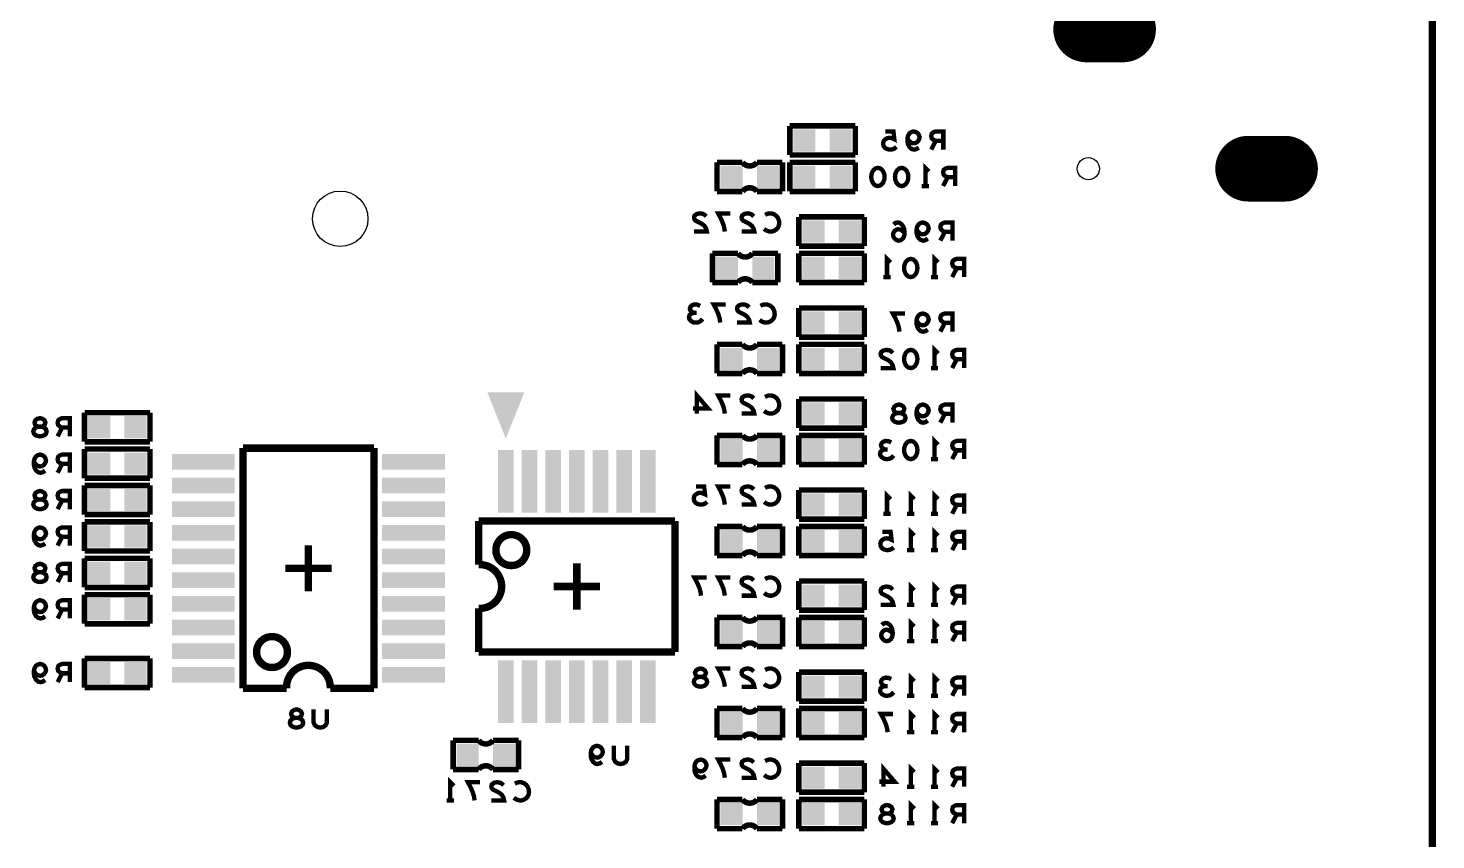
# Model space of a CAD drawing. Extents: x 0 to 200, y -10 to 130.
# Drawn here: x 161.43 to 200.1, y 12.54 to 34.83 of the extents above; entities that cross this region are included whole.
import ezdxf

# ---------------------------------------------------------------- set-up
doc = ezdxf.new("R2010")
doc.units = 0
doc.layers.get('0').update_dxf_attribs({"linetype": 'CONTINUOUS'})
doc.layers.add('MASK_BOTTOM_ART', color=6, linetype='CONTINUOUS')
doc.layers.add('SILK_BOTTOM_ART', color=5, linetype='CONTINUOUS')

# ---------------------------------------------------------------- blocks, each defined once
blk = doc.blocks.new('SQUARE_586')
blk.add_solid([(0.3048, 0.3048), (0.3048, -0.3048), (-0.3048, 0.3048), (-0.3048, -0.3048)])
blk = doc.blocks.new('ROUND_564')
blk.add_circle((0, 0), 0.305)
blk = doc.blocks.new('OBLONG_578')
at = {"const_width": 1.8034}
blk.add_lwpolyline([(0.508, 0), (-0.508, 0)], dxfattribs=at)
at = {"const_width": 0.9017}
for points in [[(-0.95885, 0, 1), (-0.05715, 0, 1)], [(0.05715, 0, 1), (0.95885, 0, 1)]]:
    blk.add_lwpolyline(points, format="xyb", close=True, dxfattribs=at)
blk = doc.blocks.new('ROUND_572')
blk.add_circle((0, 0), 0.762)
blk = doc.blocks.new('RECTANGLE_566')
blk.add_solid([(0.2159, 0.8636), (0.2159, -0.8636), (-0.2159, 0.8636), (-0.2159, -0.8636)])
blk = doc.blocks.new('RECTANGLE_565')
blk.add_solid([(0.8636, 0.2159), (0.8636, -0.2159), (-0.8636, 0.2159), (-0.8636, -0.2159)])

msp = doc.modelspace()

# ---------------------------------------------------------------- linework, layer by layer
at = {"layer": 'MASK_BOTTOM_ART', "const_width": 0.2}
msp.add_lwpolyline([(1, 0), (199, 0), (200, 1), (200, 119), (199, 120), (1, 120), (0, 119), (0, 1), (1, 0)], dxfattribs=at)
at = {"layer": 'SILK_BOTTOM_ART'}
for points, const_width in [([(1, 0), (199, 0), (200, 1), (200, 119), (199, 120), (1, 120), (0, 119), (0, 1), (1, 0)], 0.2), ([(182.35, 32.15), (182.35, 31.35)], 0.1524), ([(184.15, 32.15), (182.35, 32.15)], 0.1524), ([(184.15, 31.35), (184.15, 32.15)], 0.1524), ([(185.2809, 31.5733), (185.2309, 31.5316), (185.1726, 31.5066), (185.0976, 31.4983), (185.0226, 31.515), (184.9643, 31.5483), (184.9226, 31.6066), (184.9143, 31.6733), (184.9309, 31.74), (184.9726, 31.7816), (185.0309, 31.815), (185.0893, 31.8233), (185.1476, 31.815), (185.2226, 31.7816), (185.1976, 31.9983), (184.9726, 31.9983)], 0.12), ([(185.8917, 31.5566), (185.8333, 31.515), (185.7667, 31.4983), (185.7, 31.515), (185.6417, 31.565), (185.6, 31.64), (185.5833, 31.715), (185.5833, 31.8066), (185.6, 31.8816), (185.6417, 31.9483), (185.6917, 31.9816), (185.75, 31.9983), (185.8167, 31.9816), (185.8667, 31.9483), (185.9, 31.8983), (185.9167, 31.8316), (185.9, 31.7733), (185.8583, 31.715), (185.8083, 31.6816), (185.75, 31.6733), (185.6833, 31.69), (185.6333, 31.7316), (185.5833, 31.8066)], 0.12), ([(186.5691, 31.4983), (186.5691, 31.9983), (186.3607, 31.9983), (186.2941, 31.9733), (186.2524, 31.94), (186.2357, 31.8733), (186.2524, 31.8066), (186.3024, 31.765), (186.3607, 31.74), (186.5691, 31.74)], 0.12), ([(186.3607, 31.74), (186.2357, 31.4983)], 0.12), ([(182.35, 31.35), (184.15, 31.35)], 0.1524), ([(180.35, 31.15), (180.35, 30.35)], 0.1524), ([(181.05, 31.15), (180.35, 31.15)], 0.1524), ([(182.15, 31.15), (181.45, 31.15)], 0.1524), ([(182.15, 30.35), (182.15, 31.15)], 0.1524), ([(182.35, 31.15), (182.35, 30.35)], 0.1524), ([(184.15, 31.15), (182.35, 31.15)], 0.1524), ([(184.15, 30.35), (184.15, 31.15)], 0.1524), ([(184.7714, 30.9983), (184.8381, 30.9816), (184.8881, 30.94), (184.9214, 30.89), (184.9464, 30.8233), (184.9547, 30.7483), (184.9464, 30.6733), (184.9214, 30.6066), (184.8881, 30.5566), (184.8381, 30.515), (184.7714, 30.4983), (184.7047, 30.515), (184.6547, 30.5566), (184.6214, 30.6066), (184.5964, 30.6733), (184.5881, 30.7483), (184.5964, 30.8233), (184.6214, 30.89), (184.6547, 30.94), (184.7047, 30.9816), (184.7714, 30.9983)], 0.12), ([(185.4238, 30.9983), (185.4905, 30.9816), (185.5405, 30.94), (185.5738, 30.89), (185.5988, 30.8233), (185.6071, 30.7483), (185.5988, 30.6733), (185.5738, 30.6066), (185.5405, 30.5566), (185.4905, 30.515), (185.4238, 30.4983), (185.3571, 30.515), (185.3071, 30.5566), (185.2738, 30.6066), (185.2488, 30.6733), (185.2405, 30.7483), (185.2488, 30.8233), (185.2738, 30.89), (185.3071, 30.94), (185.3571, 30.9816), (185.4238, 30.9983)], 0.12), ([(186.0762, 30.4983), (186.0762, 30.9983), (186.1762, 30.8983)], 0.12), ([(186.8953, 30.4983), (186.8953, 30.9983), (186.6869, 30.9983), (186.6203, 30.9733), (186.5786, 30.94), (186.5619, 30.8733), (186.5786, 30.8066), (186.6286, 30.765), (186.6869, 30.74), (186.8953, 30.74)], 0.12), ([(186.1762, 30.4983), (185.9762, 30.4983)], 0.12), ([(186.6869, 30.74), (186.5619, 30.4983)], 0.12), ([(180.35, 30.35), (181.05, 30.35)], 0.1524), ([(181.45, 30.35), (182.15, 30.35)], 0.1524), ([(182.35, 30.35), (184.15, 30.35)], 0.1524), ([(180.0547, 29.665), (180.0047, 29.715), (179.9464, 29.74), (179.8797, 29.7483), (179.7964, 29.7316), (179.7381, 29.69), (179.7214, 29.64), (179.7297, 29.59), (179.7631, 29.5483), (179.9297, 29.465), (180.0047, 29.4066), (180.0547, 29.3233), (180.0714, 29.2483), (179.7214, 29.2483)], 0.12), ([(180.5655, 29.2483), (180.5488, 29.3566), (180.5238, 29.4483), (180.4905, 29.5316), (180.4488, 29.6233), (180.3821, 29.7483), (180.7155, 29.7483)], 0.12), ([(181.3595, 29.665), (181.3095, 29.715), (181.2512, 29.74), (181.1845, 29.7483), (181.1012, 29.7316), (181.0429, 29.69), (181.0262, 29.64), (181.0345, 29.59), (181.0679, 29.5483), (181.2345, 29.465), (181.3095, 29.4066), (181.3595, 29.3233), (181.3762, 29.2483), (181.0262, 29.2483)], 0.12), ([(181.6703, 29.7066), (181.7203, 29.7316), (181.7786, 29.7483), (181.8453, 29.7483), (181.9203, 29.7233), (181.9786, 29.6816), (182.0203, 29.6316), (182.0536, 29.5483), (182.0619, 29.4733), (182.0453, 29.3983), (182.0203, 29.3483), (181.9703, 29.2983), (181.9119, 29.265), (181.8536, 29.2483), (181.7953, 29.2483), (181.7369, 29.265), (181.6869, 29.29), (181.6453, 29.3233)], 0.12), ([(182.6, 29.65), (182.6, 28.85)], 0.1524), ([(184.4, 29.65), (182.6, 29.65)], 0.1524), ([(184.4, 28.85), (184.4, 29.65)], 0.1524), ([(185.5059, 29.2066), (185.4476, 29.265), (185.3976, 29.2983), (185.3309, 29.315), (185.2726, 29.2983), (185.2309, 29.265), (185.1976, 29.215), (185.1893, 29.1566), (185.1976, 29.1066), (185.2309, 29.0566), (185.2809, 29.015), (185.3393, 28.9983), (185.4059, 29.015), (185.4643, 29.065), (185.4976, 29.14), (185.5059, 29.2233), (185.4893, 29.3316), (185.4643, 29.39), (185.4226, 29.4483), (185.3643, 29.49), (185.3059, 29.4983), (185.2476, 29.4816), (185.2059, 29.44)], 0.12), ([(186.1417, 29.0566), (186.0833, 29.015), (186.0167, 28.9983), (185.95, 29.015), (185.8917, 29.065), (185.85, 29.14), (185.8333, 29.215), (185.8333, 29.3066), (185.85, 29.3816), (185.8917, 29.4483), (185.9417, 29.4816), (186, 29.4983), (186.0667, 29.4816), (186.1167, 29.4483), (186.15, 29.3983), (186.1667, 29.3316), (186.15, 29.2733), (186.1083, 29.215), (186.0583, 29.1816), (186, 29.1733), (185.9333, 29.19), (185.8833, 29.2316), (185.8333, 29.3066)], 0.12), ([(186.8191, 28.9983), (186.8191, 29.4983), (186.6107, 29.4983), (186.5441, 29.4733), (186.5024, 29.44), (186.4857, 29.3733), (186.5024, 29.3066), (186.5524, 29.265), (186.6107, 29.24), (186.8191, 29.24)], 0.12), ([(186.6107, 29.24), (186.4857, 28.9983)], 0.12), ([(180.225, 28.65), (180.225, 27.85)], 0.1524), ([(180.925, 28.65), (180.225, 28.65)], 0.1524), ([(182.025, 28.65), (181.325, 28.65)], 0.1524), ([(182.025, 27.85), (182.025, 28.65)], 0.1524), ([(182.6, 28.85), (184.4, 28.85)], 0.1524), ([(182.6, 28.65), (182.6, 27.85)], 0.1524), ([(184.4, 28.65), (182.6, 28.65)], 0.1524), ([(184.4, 27.85), (184.4, 28.65)], 0.1524), ([(185.0214, 27.9983), (185.0214, 28.4983), (185.1214, 28.3983)], 0.12), ([(186.3262, 27.9983), (186.3262, 28.4983), (186.4262, 28.3983)], 0.12), ([(185.6738, 28.4983), (185.7405, 28.4816), (185.7905, 28.44), (185.8238, 28.39), (185.8488, 28.3233), (185.8571, 28.2483), (185.8488, 28.1733), (185.8238, 28.1066), (185.7905, 28.0566), (185.7405, 28.015), (185.6738, 27.9983), (185.6071, 28.015), (185.5571, 28.0566), (185.5238, 28.1066), (185.4988, 28.1733), (185.4905, 28.2483), (185.4988, 28.3233), (185.5238, 28.39), (185.5571, 28.44), (185.6071, 28.4816), (185.6738, 28.4983)], 0.12), ([(187.1453, 27.9983), (187.1453, 28.4983), (186.9369, 28.4983), (186.8703, 28.4733), (186.8286, 28.44), (186.8119, 28.3733), (186.8286, 28.3066), (186.8786, 28.265), (186.9369, 28.24), (187.1453, 28.24)], 0.12), ([(186.9369, 28.24), (186.8119, 27.9983)], 0.12), ([(180.225, 27.85), (180.925, 27.85)], 0.1524), ([(181.325, 27.85), (182.025, 27.85)], 0.1524), ([(182.6, 27.85), (184.4, 27.85)], 0.1524), ([(185.1214, 27.9983), (184.9214, 27.9983)], 0.12), ([(186.4262, 27.9983), (186.2262, 27.9983)], 0.12), ([(179.9547, 26.8483), (179.9047, 26.79), (179.8381, 26.7566), (179.7631, 26.7483), (179.6964, 26.7566), (179.6297, 26.7983), (179.5881, 26.8483), (179.5797, 26.8983), (179.5964, 26.9566), (179.6547, 26.9983), (179.7131, 27.015), (179.7881, 27.015)], 0.12), ([(179.7131, 27.015), (179.6631, 27.04), (179.6214, 27.0816), (179.6047, 27.1316), (179.6214, 27.1816), (179.6631, 27.2233), (179.7381, 27.2483), (179.8131, 27.24), (179.8881, 27.2066)], 0.12), ([(180.4405, 26.7483), (180.4238, 26.8566), (180.3988, 26.9483), (180.3655, 27.0316), (180.3238, 27.1233), (180.2571, 27.2483), (180.5905, 27.2483)], 0.12), ([(181.2345, 27.165), (181.1845, 27.215), (181.1262, 27.24), (181.0595, 27.2483), (180.9762, 27.2316), (180.9179, 27.19), (180.9012, 27.14), (180.9095, 27.09), (180.9429, 27.0483), (181.1095, 26.965), (181.1845, 26.9066), (181.2345, 26.8233), (181.2512, 26.7483), (180.9012, 26.7483)], 0.12), ([(181.5453, 27.2066), (181.5953, 27.2316), (181.6536, 27.2483), (181.7203, 27.2483), (181.7953, 27.2233), (181.8536, 27.1816), (181.8953, 27.1316), (181.9286, 27.0483), (181.9369, 26.9733), (181.9203, 26.8983), (181.8953, 26.8483), (181.8453, 26.7983), (181.7869, 26.765), (181.7286, 26.7483), (181.6703, 26.7483), (181.6119, 26.765), (181.5619, 26.79), (181.5203, 26.8233)], 0.12), ([(182.6, 27.15), (182.6, 26.35)], 0.1524), ([(184.4, 27.15), (182.6, 27.15)], 0.1524), ([(184.4, 26.35), (184.4, 27.15)], 0.1524), ([(185.3643, 26.4983), (185.3476, 26.6066), (185.3226, 26.6983), (185.2893, 26.7816), (185.2476, 26.8733), (185.1809, 26.9983), (185.5143, 26.9983)], 0.12), ([(186.1417, 26.5566), (186.0833, 26.515), (186.0167, 26.4983), (185.95, 26.515), (185.8917, 26.565), (185.85, 26.64), (185.8333, 26.715), (185.8333, 26.8066), (185.85, 26.8816), (185.8917, 26.9483), (185.9417, 26.9816), (186, 26.9983), (186.0667, 26.9816), (186.1167, 26.9483), (186.15, 26.8983), (186.1667, 26.8316), (186.15, 26.7733), (186.1083, 26.715), (186.0583, 26.6816), (186, 26.6733), (185.9333, 26.69), (185.8833, 26.7316), (185.8333, 26.8066)], 0.12), ([(186.8191, 26.4983), (186.8191, 26.9983), (186.6107, 26.9983), (186.5441, 26.9733), (186.5024, 26.94), (186.4857, 26.8733), (186.5024, 26.8066), (186.5524, 26.765), (186.6107, 26.74), (186.8191, 26.74)], 0.12), ([(186.6107, 26.74), (186.4857, 26.4983)], 0.12), ([(182.6, 26.35), (184.4, 26.35)], 0.1524), ([(180.35, 26.15), (180.35, 25.35)], 0.1524), ([(181.05, 26.15), (180.35, 26.15)], 0.1524), ([(182.15, 26.15), (181.45, 26.15)], 0.1524), ([(182.15, 25.35), (182.15, 26.15)], 0.1524), ([(182.6, 26.15), (182.6, 25.35)], 0.1524), ([(184.4, 26.15), (182.6, 26.15)], 0.1524), ([(184.4, 25.35), (184.4, 26.15)], 0.1524), ([(185.1797, 25.915), (185.1297, 25.965), (185.0714, 25.99), (185.0047, 25.9983), (184.9214, 25.9816), (184.8631, 25.94), (184.8464, 25.89), (184.8547, 25.84), (184.8881, 25.7983), (185.0547, 25.715), (185.1297, 25.6566), (185.1797, 25.5733), (185.1964, 25.4983), (184.8464, 25.4983)], 0.12), ([(185.6738, 25.9983), (185.7405, 25.9816), (185.7905, 25.94), (185.8238, 25.89), (185.8488, 25.8233), (185.8571, 25.7483), (185.8488, 25.6733), (185.8238, 25.6066), (185.7905, 25.5566), (185.7405, 25.515), (185.6738, 25.4983), (185.6071, 25.515), (185.5571, 25.5566), (185.5238, 25.6066), (185.4988, 25.6733), (185.4905, 25.7483), (185.4988, 25.8233), (185.5238, 25.89), (185.5571, 25.94), (185.6071, 25.9816), (185.6738, 25.9983)], 0.12), ([(186.3262, 25.4983), (186.3262, 25.9983), (186.4262, 25.8983)], 0.12), ([(187.1453, 25.4983), (187.1453, 25.9983), (186.9369, 25.9983), (186.8703, 25.9733), (186.8286, 25.94), (186.8119, 25.8733), (186.8286, 25.8066), (186.8786, 25.765), (186.9369, 25.74), (187.1453, 25.74)], 0.12), ([(186.4262, 25.4983), (186.2262, 25.4983)], 0.12), ([(186.9369, 25.74), (186.8119, 25.4983)], 0.12), ([(180.35, 25.35), (181.05, 25.35)], 0.1524), ([(181.45, 25.35), (182.15, 25.35)], 0.1524), ([(182.6, 25.35), (184.4, 25.35)], 0.1524), ([(179.7964, 24.2483), (179.7964, 24.7483), (180.1047, 24.39), (179.6881, 24.39)], 0.12), ([(180.5655, 24.2483), (180.5488, 24.3566), (180.5238, 24.4483), (180.4905, 24.5316), (180.4488, 24.6233), (180.3821, 24.7483), (180.7155, 24.7483)], 0.12), ([(181.3595, 24.665), (181.3095, 24.715), (181.2512, 24.74), (181.1845, 24.7483), (181.1012, 24.7316), (181.0429, 24.69), (181.0262, 24.64), (181.0345, 24.59), (181.0679, 24.5483), (181.2345, 24.465), (181.3095, 24.4066), (181.3595, 24.3233), (181.3762, 24.2483), (181.0262, 24.2483)], 0.12), ([(181.6703, 24.7066), (181.7203, 24.7316), (181.7786, 24.7483), (181.8453, 24.7483), (181.9203, 24.7233), (181.9786, 24.6816), (182.0203, 24.6316), (182.0536, 24.5483), (182.0619, 24.4733), (182.0453, 24.3983), (182.0203, 24.3483), (181.9703, 24.2983), (181.9119, 24.265), (181.8536, 24.2483), (181.7953, 24.2483), (181.7369, 24.265), (181.6869, 24.29), (181.6453, 24.3233)], 0.12), ([(182.6, 24.65), (182.6, 23.85)], 0.1524), ([(184.4, 24.65), (182.6, 24.65)], 0.1524), ([(184.4, 23.85), (184.4, 24.65)], 0.1524), ([(185.3476, 23.9983), (185.2893, 24.0066), (185.2226, 24.0316), (185.1809, 24.0733), (185.1643, 24.1316), (185.1809, 24.19), (185.2309, 24.24), (185.3059, 24.265), (185.3893, 24.265), (185.4393, 24.2816), (185.4809, 24.3233), (185.4976, 24.3816), (185.4726, 24.44), (185.4143, 24.4816), (185.3476, 24.4983), (185.2809, 24.4816), (185.2226, 24.44), (185.1976, 24.3816), (185.2143, 24.3233), (185.2559, 24.2816), (185.3059, 24.265), (185.3893, 24.265), (185.4643, 24.24), (185.5143, 24.19), (185.5309, 24.1316), (185.5143, 24.0733), (185.4726, 24.0316), (185.4059, 24.0066), (185.3476, 23.9983)], 0.12), ([(186.1417, 24.0566), (186.0833, 24.015), (186.0167, 23.9983), (185.95, 24.015), (185.8917, 24.065), (185.85, 24.14), (185.8333, 24.215), (185.8333, 24.3066), (185.85, 24.3816), (185.8917, 24.4483), (185.9417, 24.4816), (186, 24.4983), (186.0667, 24.4816), (186.1167, 24.4483), (186.15, 24.3983), (186.1667, 24.3316), (186.15, 24.2733), (186.1083, 24.215), (186.0583, 24.1816), (186, 24.1733), (185.9333, 24.19), (185.8833, 24.2316), (185.8333, 24.3066)], 0.12), ([(186.8191, 23.9983), (186.8191, 24.4983), (186.6107, 24.4983), (186.5441, 24.4733), (186.5024, 24.44), (186.4857, 24.3733), (186.5024, 24.3066), (186.5524, 24.265), (186.6107, 24.24), (186.8191, 24.24)], 0.12), ([(161.75, 23.6233), (161.6917, 23.6316), (161.625, 23.6566), (161.5833, 23.6983), (161.5667, 23.7566), (161.5833, 23.815), (161.6333, 23.865), (161.7083, 23.89), (161.7917, 23.89), (161.8417, 23.9066), (161.8833, 23.9483), (161.9, 24.0066), (161.875, 24.065), (161.8167, 24.1066), (161.75, 24.1233), (161.6833, 24.1066), (161.625, 24.065), (161.6, 24.0066), (161.6167, 23.9483), (161.6583, 23.9066), (161.7083, 23.89), (161.7917, 23.89), (161.8667, 23.865), (161.9167, 23.815), (161.9333, 23.7566), (161.9167, 23.6983), (161.875, 23.6566), (161.8083, 23.6316), (161.75, 23.6233)], 0.12), ([(162.5691, 23.6233), (162.5691, 24.1233), (162.3607, 24.1233), (162.2941, 24.0983), (162.2524, 24.065), (162.2357, 23.9983), (162.2524, 23.9316), (162.3024, 23.89), (162.3607, 23.865), (162.5691, 23.865)], 0.12), ([(162.975, 24.275), (162.975, 23.475)], 0.1524), ([(164.775, 24.275), (162.975, 24.275)], 0.1524), ([(164.775, 23.475), (164.775, 24.275)], 0.1524), ([(186.6107, 24.24), (186.4857, 23.9983)], 0.12), ([(162.3607, 23.865), (162.2357, 23.6233)], 0.12), ([(180.35, 23.65), (180.35, 22.85)], 0.1524), ([(181.05, 23.65), (180.35, 23.65)], 0.1524), ([(182.15, 23.65), (181.45, 23.65)], 0.1524), ([(182.15, 22.85), (182.15, 23.65)], 0.1524), ([(182.6, 23.85), (184.4, 23.85)], 0.1524), ([(182.6, 23.65), (182.6, 22.85)], 0.1524), ([(184.4, 23.65), (182.6, 23.65)], 0.1524), ([(184.4, 22.85), (184.4, 23.65)], 0.1524), ([(186.3262, 22.9983), (186.3262, 23.4983), (186.4262, 23.3983)], 0.12), ([(162.975, 23.475), (164.775, 23.475)], 0.1524), ([(162.975, 23.275), (162.975, 22.475)], 0.1524), ([(164.775, 23.275), (162.975, 23.275)], 0.1524), ([(164.775, 22.475), (164.775, 23.275)], 0.1524), ([(170.925, 23.3), (167.325, 23.3)], 0.2032), ([(167.325, 23.3), (167.325, 16.7)], 0.2032), ([(170.925, 16.7), (170.925, 23.3)], 0.2032), ([(185.2047, 23.0983), (185.1547, 23.04), (185.0881, 23.0066), (185.0131, 22.9983), (184.9464, 23.0066), (184.8797, 23.0483), (184.8381, 23.0983), (184.8297, 23.1483), (184.8464, 23.2066), (184.9047, 23.2483), (184.9631, 23.265), (185.0381, 23.265)], 0.12), ([(184.9631, 23.265), (184.9131, 23.29), (184.8714, 23.3316), (184.8547, 23.3816), (184.8714, 23.4316), (184.9131, 23.4733), (184.9881, 23.4983), (185.0631, 23.49), (185.1381, 23.4566)], 0.12), ([(185.6738, 23.4983), (185.7405, 23.4816), (185.7905, 23.44), (185.8238, 23.39), (185.8488, 23.3233), (185.8571, 23.2483), (185.8488, 23.1733), (185.8238, 23.1066), (185.7905, 23.0566), (185.7405, 23.015), (185.6738, 22.9983), (185.6071, 23.015), (185.5571, 23.0566), (185.5238, 23.1066), (185.4988, 23.1733), (185.4905, 23.2483), (185.4988, 23.3233), (185.5238, 23.39), (185.5571, 23.44), (185.6071, 23.4816), (185.6738, 23.4983)], 0.12), ([(187.1453, 22.9983), (187.1453, 23.4983), (186.9369, 23.4983), (186.8703, 23.4733), (186.8286, 23.44), (186.8119, 23.3733), (186.8286, 23.3066), (186.8786, 23.265), (186.9369, 23.24), (187.1453, 23.24)], 0.12), ([(186.9369, 23.24), (186.8119, 22.9983)], 0.12), ([(161.8917, 22.6816), (161.8333, 22.64), (161.7667, 22.6233), (161.7, 22.64), (161.6417, 22.69), (161.6, 22.765), (161.5833, 22.84), (161.5833, 22.9316), (161.6, 23.0066), (161.6417, 23.0733), (161.6917, 23.1066), (161.75, 23.1233), (161.8167, 23.1066), (161.8667, 23.0733), (161.9, 23.0233), (161.9167, 22.9566), (161.9, 22.8983), (161.8583, 22.84), (161.8083, 22.8066), (161.75, 22.7983), (161.6833, 22.815), (161.6333, 22.8566), (161.5833, 22.9316)], 0.12), ([(162.5691, 22.6233), (162.5691, 23.1233), (162.3607, 23.1233), (162.2941, 23.0983), (162.2524, 23.065), (162.2357, 22.9983), (162.2524, 22.9316), (162.3024, 22.89), (162.3607, 22.865), (162.5691, 22.865)], 0.12), ([(162.3607, 22.865), (162.2357, 22.6233)], 0.12), ([(180.35, 22.85), (181.05, 22.85)], 0.1524), ([(181.45, 22.85), (182.15, 22.85)], 0.1524), ([(182.6, 22.85), (184.4, 22.85)], 0.1524), ([(186.4262, 22.9983), (186.2262, 22.9983)], 0.12), ([(162.975, 22.475), (164.775, 22.475)], 0.1524), ([(161.75, 21.6233), (161.6917, 21.6316), (161.625, 21.6566), (161.5833, 21.6983), (161.5667, 21.7566), (161.5833, 21.815), (161.6333, 21.865), (161.7083, 21.89), (161.7917, 21.89), (161.8417, 21.9066), (161.8833, 21.9483), (161.9, 22.0066), (161.875, 22.065), (161.8167, 22.1066), (161.75, 22.1233), (161.6833, 22.1066), (161.625, 22.065), (161.6, 22.0066), (161.6167, 21.9483), (161.6583, 21.9066), (161.7083, 21.89), (161.7917, 21.89), (161.8667, 21.865), (161.9167, 21.815), (161.9333, 21.7566), (161.9167, 21.6983), (161.875, 21.6566), (161.8083, 21.6316), (161.75, 21.6233)], 0.12), ([(162.5691, 21.6233), (162.5691, 22.1233), (162.3607, 22.1233), (162.2941, 22.0983), (162.2524, 22.065), (162.2357, 21.9983), (162.2524, 21.9316), (162.3024, 21.89), (162.3607, 21.865), (162.5691, 21.865)], 0.12), ([(162.975, 22.275), (162.975, 21.475)], 0.1524), ([(164.775, 22.275), (162.975, 22.275)], 0.1524), ([(164.775, 21.475), (164.775, 22.275)], 0.1524), ([(180.0797, 21.8233), (180.0297, 21.7816), (179.9714, 21.7566), (179.8964, 21.7483), (179.8214, 21.765), (179.7631, 21.7983), (179.7214, 21.8566), (179.7131, 21.9233), (179.7297, 21.99), (179.7714, 22.0316), (179.8297, 22.065), (179.8881, 22.0733), (179.9464, 22.065), (180.0214, 22.0316), (179.9964, 22.2483), (179.7714, 22.2483)], 0.12), ([(180.5655, 21.7483), (180.5488, 21.8566), (180.5238, 21.9483), (180.4905, 22.0316), (180.4488, 22.1233), (180.3821, 22.2483), (180.7155, 22.2483)], 0.12), ([(181.3595, 22.165), (181.3095, 22.215), (181.2512, 22.24), (181.1845, 22.2483), (181.1012, 22.2316), (181.0429, 22.19), (181.0262, 22.14), (181.0345, 22.09), (181.0679, 22.0483), (181.2345, 21.965), (181.3095, 21.9066), (181.3595, 21.8233), (181.3762, 21.7483), (181.0262, 21.7483)], 0.12), ([(181.6703, 22.2066), (181.7203, 22.2316), (181.7786, 22.2483), (181.8453, 22.2483), (181.9203, 22.2233), (181.9786, 22.1816), (182.0203, 22.1316), (182.0536, 22.0483), (182.0619, 21.9733), (182.0453, 21.8983), (182.0203, 21.8483), (181.9703, 21.7983), (181.9119, 21.765), (181.8536, 21.7483), (181.7953, 21.7483), (181.7369, 21.765), (181.6869, 21.79), (181.6453, 21.8233)], 0.12), ([(182.6, 22.15), (182.6, 21.35)], 0.1524), ([(184.4, 22.15), (182.6, 22.15)], 0.1524), ([(184.4, 21.35), (184.4, 22.15)], 0.1524), ([(185.0214, 21.4983), (185.0214, 21.9983), (185.1214, 21.8983)], 0.12), ([(185.6738, 21.4983), (185.6738, 21.9983), (185.7738, 21.8983)], 0.12), ([(186.3262, 21.4983), (186.3262, 21.9983), (186.4262, 21.8983)], 0.12), ([(187.1453, 21.4983), (187.1453, 21.9983), (186.9369, 21.9983), (186.8703, 21.9733), (186.8286, 21.94), (186.8119, 21.8733), (186.8286, 21.8066), (186.8786, 21.765), (186.9369, 21.74), (187.1453, 21.74)], 0.12), ([(162.3607, 21.865), (162.2357, 21.6233)], 0.12), ([(186.9369, 21.74), (186.8119, 21.4983)], 0.12), ([(162.975, 21.475), (164.775, 21.475)], 0.1524), ([(162.975, 21.275), (162.975, 20.475)], 0.1524), ([(164.775, 21.275), (162.975, 21.275)], 0.1524), ([(164.775, 20.475), (164.775, 21.275)], 0.1524), ([(179.2, 21.3), (173.8, 21.3)], 0.2032), ([(173.8, 21.3), (173.8, 20.1)], 0.2032), ([(179.2, 17.7), (179.2, 21.3)], 0.2032), ([(182.6, 21.35), (184.4, 21.35)], 0.1524), ([(185.1214, 21.4983), (184.9214, 21.4983)], 0.12), ([(185.7738, 21.4983), (185.5738, 21.4983)], 0.12), ([(186.4262, 21.4983), (186.2262, 21.4983)], 0.12), ([(161.8917, 20.6816), (161.8333, 20.64), (161.7667, 20.6233), (161.7, 20.64), (161.6417, 20.69), (161.6, 20.765), (161.5833, 20.84), (161.5833, 20.9316), (161.6, 21.0066), (161.6417, 21.0733), (161.6917, 21.1066), (161.75, 21.1233), (161.8167, 21.1066), (161.8667, 21.0733), (161.9, 21.0233), (161.9167, 20.9566), (161.9, 20.8983), (161.8583, 20.84), (161.8083, 20.8066), (161.75, 20.7983), (161.6833, 20.815), (161.6333, 20.8566), (161.5833, 20.9316)], 0.12), ([(162.5691, 20.6233), (162.5691, 21.1233), (162.3607, 21.1233), (162.2941, 21.0983), (162.2524, 21.065), (162.2357, 20.9983), (162.2524, 20.9316), (162.3024, 20.89), (162.3607, 20.865), (162.5691, 20.865)], 0.12), ([(162.3607, 20.865), (162.2357, 20.6233)], 0.12), ([(180.35, 21.15), (180.35, 20.35)], 0.1524), ([(181.05, 21.15), (180.35, 21.15)], 0.1524), ([(182.15, 21.15), (181.45, 21.15)], 0.1524), ([(182.15, 20.35), (182.15, 21.15)], 0.1524), ([(182.6, 21.15), (182.6, 20.35)], 0.1524), ([(184.4, 21.15), (182.6, 21.15)], 0.1524), ([(184.4, 20.35), (184.4, 21.15)], 0.1524), ([(185.2047, 20.5733), (185.1547, 20.5316), (185.0964, 20.5066), (185.0214, 20.4983), (184.9464, 20.515), (184.8881, 20.5483), (184.8464, 20.6066), (184.8381, 20.6733), (184.8547, 20.74), (184.8964, 20.7816), (184.9547, 20.815), (185.0131, 20.8233), (185.0714, 20.815), (185.1464, 20.7816), (185.1214, 20.9983), (184.8964, 20.9983)], 0.12), ([(185.6738, 20.4983), (185.6738, 20.9983), (185.7738, 20.8983)], 0.12), ([(186.3262, 20.4983), (186.3262, 20.9983), (186.4262, 20.8983)], 0.12), ([(187.1453, 20.4983), (187.1453, 20.9983), (186.9369, 20.9983), (186.8703, 20.9733), (186.8286, 20.94), (186.8119, 20.8733), (186.8286, 20.8066), (186.8786, 20.765), (186.9369, 20.74), (187.1453, 20.74)], 0.12), ([(162.975, 20.475), (164.775, 20.475)], 0.1524), ([(169.125, 19.365), (169.125, 20.635)], 0.2032), ([(185.7738, 20.4983), (185.5738, 20.4983)], 0.12), ([(186.4262, 20.4983), (186.2262, 20.4983)], 0.12), ([(186.9369, 20.74), (186.8119, 20.4983)], 0.12), ([(161.75, 19.6233), (161.6917, 19.6316), (161.625, 19.6566), (161.5833, 19.6983), (161.5667, 19.7566), (161.5833, 19.815), (161.6333, 19.865), (161.7083, 19.89), (161.7917, 19.89), (161.8417, 19.9066), (161.8833, 19.9483), (161.9, 20.0066), (161.875, 20.065), (161.8167, 20.1066), (161.75, 20.1233), (161.6833, 20.1066), (161.625, 20.065), (161.6, 20.0066), (161.6167, 19.9483), (161.6583, 19.9066), (161.7083, 19.89), (161.7917, 19.89), (161.8667, 19.865), (161.9167, 19.815), (161.9333, 19.7566), (161.9167, 19.6983), (161.875, 19.6566), (161.8083, 19.6316), (161.75, 19.6233)], 0.12), ([(162.5691, 19.6233), (162.5691, 20.1233), (162.3607, 20.1233), (162.2941, 20.0983), (162.2524, 20.065), (162.2357, 19.9983), (162.2524, 19.9316), (162.3024, 19.89), (162.3607, 19.865), (162.5691, 19.865)], 0.12), ([(162.975, 20.275), (162.975, 19.475)], 0.1524), ([(164.775, 20.275), (162.975, 20.275)], 0.1524), ([(164.775, 19.475), (164.775, 20.275)], 0.1524), ([(176.5, 18.865), (176.5, 20.135)], 0.2032), ([(180.35, 20.35), (181.05, 20.35)], 0.1524), ([(181.45, 20.35), (182.15, 20.35)], 0.1524), ([(182.6, 20.35), (184.4, 20.35)], 0.1524), ([(162.3607, 19.865), (162.2357, 19.6233)], 0.12), ([(169.76, 20), (168.49, 20)], 0.2032), ([(179.9131, 19.2483), (179.8964, 19.3566), (179.8714, 19.4483), (179.8381, 19.5316), (179.7964, 19.6233), (179.7297, 19.7483), (180.0631, 19.7483)], 0.12), ([(180.5655, 19.2483), (180.5488, 19.3566), (180.5238, 19.4483), (180.4905, 19.5316), (180.4488, 19.6233), (180.3821, 19.7483), (180.7155, 19.7483)], 0.12), ([(181.3595, 19.665), (181.3095, 19.715), (181.2512, 19.74), (181.1845, 19.7483), (181.1012, 19.7316), (181.0429, 19.69), (181.0262, 19.64), (181.0345, 19.59), (181.0679, 19.5483), (181.2345, 19.465), (181.3095, 19.4066), (181.3595, 19.3233), (181.3762, 19.2483), (181.0262, 19.2483)], 0.12), ([(181.6703, 19.7066), (181.7203, 19.7316), (181.7786, 19.7483), (181.8453, 19.7483), (181.9203, 19.7233), (181.9786, 19.6816), (182.0203, 19.6316), (182.0536, 19.5483), (182.0619, 19.4733), (182.0453, 19.3983), (182.0203, 19.3483), (181.9703, 19.2983), (181.9119, 19.265), (181.8536, 19.2483), (181.7953, 19.2483), (181.7369, 19.265), (181.6869, 19.29), (181.6453, 19.3233)], 0.12), ([(182.6, 19.65), (182.6, 18.85)], 0.1524), ([(184.4, 19.65), (182.6, 19.65)], 0.1524), ([(184.4, 18.85), (184.4, 19.65)], 0.1524), ([(162.975, 19.475), (164.775, 19.475)], 0.1524), ([(162.975, 19.275), (162.975, 18.475)], 0.1524), ([(164.775, 19.275), (162.975, 19.275)], 0.1524), ([(164.775, 18.475), (164.775, 19.275)], 0.1524), ([(175.865, 19.5), (177.135, 19.5)], 0.2032), ([(185.1797, 19.415), (185.1297, 19.465), (185.0714, 19.49), (185.0047, 19.4983), (184.9214, 19.4816), (184.8631, 19.44), (184.8464, 19.39), (184.8547, 19.34), (184.8881, 19.2983), (185.0547, 19.215), (185.1297, 19.1566), (185.1797, 19.0733), (185.1964, 18.9983), (184.8464, 18.9983)], 0.12), ([(185.6738, 18.9983), (185.6738, 19.4983), (185.7738, 19.3983)], 0.12), ([(186.3262, 18.9983), (186.3262, 19.4983), (186.4262, 19.3983)], 0.12), ([(187.1453, 18.9983), (187.1453, 19.4983), (186.9369, 19.4983), (186.8703, 19.4733), (186.8286, 19.44), (186.8119, 19.3733), (186.8286, 19.3066), (186.8786, 19.265), (186.9369, 19.24), (187.1453, 19.24)], 0.12), ([(161.8917, 18.6816), (161.8333, 18.64), (161.7667, 18.6233), (161.7, 18.64), (161.6417, 18.69), (161.6, 18.765), (161.5833, 18.84), (161.5833, 18.9316), (161.6, 19.0066), (161.6417, 19.0733), (161.6917, 19.1066), (161.75, 19.1233), (161.8167, 19.1066), (161.8667, 19.0733), (161.9, 19.0233), (161.9167, 18.9566), (161.9, 18.8983), (161.8583, 18.84), (161.8083, 18.8066), (161.75, 18.7983), (161.6833, 18.815), (161.6333, 18.8566), (161.5833, 18.9316)], 0.12), ([(162.5691, 18.6233), (162.5691, 19.1233), (162.3607, 19.1233), (162.2941, 19.0983), (162.2524, 19.065), (162.2357, 18.9983), (162.2524, 18.9316), (162.3024, 18.89), (162.3607, 18.865), (162.5691, 18.865)], 0.12), ([(173.8, 17.7), (173.8, 18.9)], 0.2032), ([(185.7738, 18.9983), (185.5738, 18.9983)], 0.12), ([(186.4262, 18.9983), (186.2262, 18.9983)], 0.12), ([(186.9369, 19.24), (186.8119, 18.9983)], 0.12), ([(162.3607, 18.865), (162.2357, 18.6233)], 0.12), ([(180.35, 18.65), (180.35, 17.85)], 0.1524), ([(181.05, 18.65), (180.35, 18.65)], 0.1524), ([(182.15, 18.65), (181.45, 18.65)], 0.1524), ([(182.15, 17.85), (182.15, 18.65)], 0.1524), ([(182.6, 18.85), (184.4, 18.85)], 0.1524), ([(182.6, 18.65), (182.6, 17.85)], 0.1524), ([(184.4, 18.65), (182.6, 18.65)], 0.1524), ([(184.4, 17.85), (184.4, 18.65)], 0.1524), ([(185.6738, 17.9983), (185.6738, 18.4983), (185.7738, 18.3983)], 0.12), ([(186.3262, 17.9983), (186.3262, 18.4983), (186.4262, 18.3983)], 0.12), ([(162.975, 18.475), (164.775, 18.475)], 0.1524), ([(185.1797, 18.2066), (185.1214, 18.265), (185.0714, 18.2983), (185.0047, 18.315), (184.9464, 18.2983), (184.9047, 18.265), (184.8714, 18.215), (184.8631, 18.1566), (184.8714, 18.1066), (184.9047, 18.0566), (184.9547, 18.015), (185.0131, 17.9983), (185.0797, 18.015), (185.1381, 18.065), (185.1714, 18.14), (185.1797, 18.2233), (185.1631, 18.3316), (185.1381, 18.39), (185.0964, 18.4483), (185.0381, 18.49), (184.9797, 18.4983), (184.9214, 18.4816), (184.8797, 18.44)], 0.12), ([(187.1453, 17.9983), (187.1453, 18.4983), (186.9369, 18.4983), (186.8703, 18.4733), (186.8286, 18.44), (186.8119, 18.3733), (186.8286, 18.3066), (186.8786, 18.265), (186.9369, 18.24), (187.1453, 18.24)], 0.12), ([(186.9369, 18.24), (186.8119, 17.9983)], 0.12), ([(173.8, 17.7), (179.2, 17.7)], 0.2032), ([(180.35, 17.85), (181.05, 17.85)], 0.1524), ([(181.45, 17.85), (182.15, 17.85)], 0.1524), ([(182.6, 17.85), (184.4, 17.85)], 0.1524), ([(185.7738, 17.9983), (185.5738, 17.9983)], 0.12), ([(186.4262, 17.9983), (186.2262, 17.9983)], 0.12), ([(161.8917, 16.9316), (161.8333, 16.89), (161.7667, 16.8733), (161.7, 16.89), (161.6417, 16.94), (161.6, 17.015), (161.5833, 17.09), (161.5833, 17.1816), (161.6, 17.2566), (161.6417, 17.3233), (161.6917, 17.3566), (161.75, 17.3733), (161.8167, 17.3566), (161.8667, 17.3233), (161.9, 17.2733), (161.9167, 17.2066), (161.9, 17.1483), (161.8583, 17.09), (161.8083, 17.0566), (161.75, 17.0483), (161.6833, 17.065), (161.6333, 17.1066), (161.5833, 17.1816)], 0.12), ([(162.5691, 16.8733), (162.5691, 17.3733), (162.3607, 17.3733), (162.2941, 17.3483), (162.2524, 17.315), (162.2357, 17.2483), (162.2524, 17.1816), (162.3024, 17.14), (162.3607, 17.115), (162.5691, 17.115)], 0.12), ([(162.975, 17.525), (162.975, 16.725)], 0.1524), ([(164.775, 17.525), (162.975, 17.525)], 0.1524), ([(164.775, 16.725), (164.775, 17.525)], 0.1524), ([(162.3607, 17.115), (162.2357, 16.8733)], 0.12), ([(179.8964, 16.7483), (179.8381, 16.7566), (179.7714, 16.7816), (179.7297, 16.8233), (179.7131, 16.8816), (179.7297, 16.94), (179.7797, 16.99), (179.8547, 17.015), (179.9381, 17.015), (179.9881, 17.0316), (180.0297, 17.0733), (180.0464, 17.1316), (180.0214, 17.19), (179.9631, 17.2316), (179.8964, 17.2483), (179.8297, 17.2316), (179.7714, 17.19), (179.7464, 17.1316), (179.7631, 17.0733), (179.8047, 17.0316), (179.8547, 17.015), (179.9381, 17.015), (180.0131, 16.99), (180.0631, 16.94), (180.0797, 16.8816), (180.0631, 16.8233), (180.0214, 16.7816), (179.9547, 16.7566), (179.8964, 16.7483)], 0.12), ([(180.5655, 16.7483), (180.5488, 16.8566), (180.5238, 16.9483), (180.4905, 17.0316), (180.4488, 17.1233), (180.3821, 17.2483), (180.7155, 17.2483)], 0.12), ([(181.3595, 17.165), (181.3095, 17.215), (181.2512, 17.24), (181.1845, 17.2483), (181.1012, 17.2316), (181.0429, 17.19), (181.0262, 17.14), (181.0345, 17.09), (181.0679, 17.0483), (181.2345, 16.965), (181.3095, 16.9066), (181.3595, 16.8233), (181.3762, 16.7483), (181.0262, 16.7483)], 0.12), ([(181.6703, 17.2066), (181.7203, 17.2316), (181.7786, 17.2483), (181.8453, 17.2483), (181.9203, 17.2233), (181.9786, 17.1816), (182.0203, 17.1316), (182.0536, 17.0483), (182.0619, 16.9733), (182.0453, 16.8983), (182.0203, 16.8483), (181.9703, 16.7983), (181.9119, 16.765), (181.8536, 16.7483), (181.7953, 16.7483), (181.7369, 16.765), (181.6869, 16.79), (181.6453, 16.8233)], 0.12), ([(182.6, 17.15), (182.6, 16.35)], 0.1524), ([(184.4, 17.15), (182.6, 17.15)], 0.1524), ([(184.4, 16.35), (184.4, 17.15)], 0.1524), ([(184.9631, 16.765), (184.9131, 16.79), (184.8714, 16.8316), (184.8547, 16.8816), (184.8714, 16.9316), (184.9131, 16.9733), (184.9881, 16.9983), (185.0631, 16.99), (185.1381, 16.9566)], 0.12), ([(185.6738, 16.4983), (185.6738, 16.9983), (185.7738, 16.8983)], 0.12), ([(186.3262, 16.4983), (186.3262, 16.9983), (186.4262, 16.8983)], 0.12), ([(187.1453, 16.4983), (187.1453, 16.9983), (186.9369, 16.9983), (186.8703, 16.9733), (186.8286, 16.94), (186.8119, 16.8733), (186.8286, 16.8066), (186.8786, 16.765), (186.9369, 16.74), (187.1453, 16.74)], 0.12), ([(162.975, 16.725), (164.775, 16.725)], 0.1524), ([(167.325, 16.7), (168.525, 16.7)], 0.2032), ([(170.925, 16.7), (169.725, 16.7)], 0.2032), ([(185.2047, 16.5983), (185.1547, 16.54), (185.0881, 16.5066), (185.0131, 16.4983), (184.9464, 16.5066), (184.8797, 16.5483), (184.8381, 16.5983), (184.8297, 16.6483), (184.8464, 16.7066), (184.9047, 16.7483), (184.9631, 16.765), (185.0381, 16.765)], 0.12), ([(186.9369, 16.74), (186.8119, 16.4983)], 0.12), ([(182.6, 16.35), (184.4, 16.35)], 0.1524), ([(185.7738, 16.4983), (185.5738, 16.4983)], 0.12), ([(186.4262, 16.4983), (186.2262, 16.4983)], 0.12), ([(168.7988, 15.625), (168.7405, 15.6333), (168.6738, 15.6583), (168.6321, 15.7), (168.6155, 15.7583), (168.6321, 15.8167), (168.6821, 15.8667), (168.7571, 15.8917), (168.8405, 15.8917), (168.8905, 15.9083), (168.9321, 15.95), (168.9488, 16.0083), (168.9238, 16.0667), (168.8655, 16.1083), (168.7988, 16.125), (168.7321, 16.1083), (168.6738, 16.0667), (168.6488, 16.0083), (168.6655, 15.95), (168.7071, 15.9083), (168.7571, 15.8917), (168.8405, 15.8917), (168.9155, 15.8667), (168.9655, 15.8167), (168.9821, 15.7583), (168.9655, 15.7), (168.9238, 15.6583), (168.8571, 15.6333), (168.7988, 15.625)], 0.12), ([(169.6345, 16.125), (169.6345, 15.7667), (169.6012, 15.6917), (169.5345, 15.6417), (169.4512, 15.625), (169.3679, 15.6417), (169.3012, 15.6917), (169.2679, 15.7667), (169.2679, 16.125)], 0.12), ([(180.35, 16.15), (180.35, 15.35)], 0.1524), ([(181.05, 16.15), (180.35, 16.15)], 0.1524), ([(182.15, 16.15), (181.45, 16.15)], 0.1524), ([(182.15, 15.35), (182.15, 16.15)], 0.1524), ([(182.6, 16.15), (182.6, 15.35)], 0.1524), ([(184.4, 16.15), (182.6, 16.15)], 0.1524), ([(184.4, 15.35), (184.4, 16.15)], 0.1524), ([(185.0381, 15.4983), (185.0214, 15.6066), (184.9964, 15.6983), (184.9631, 15.7816), (184.9214, 15.8733), (184.8547, 15.9983), (185.1881, 15.9983)], 0.12), ([(185.6738, 15.4983), (185.6738, 15.9983), (185.7738, 15.8983)], 0.12), ([(186.3262, 15.4983), (186.3262, 15.9983), (186.4262, 15.8983)], 0.12), ([(187.1453, 15.4983), (187.1453, 15.9983), (186.9369, 15.9983), (186.8703, 15.9733), (186.8286, 15.94), (186.8119, 15.8733), (186.8286, 15.8066), (186.8786, 15.765), (186.9369, 15.74), (187.1453, 15.74)], 0.12), ([(185.7738, 15.4983), (185.5738, 15.4983)], 0.12), ([(186.4262, 15.4983), (186.2262, 15.4983)], 0.12), ([(186.9369, 15.74), (186.8119, 15.4983)], 0.12), ([(173.1, 15.275), (173.1, 14.475)], 0.1524), ([(173.8, 15.275), (173.1, 15.275)], 0.1524), ([(174.9, 15.275), (174.2, 15.275)], 0.1524), ([(174.9, 14.475), (174.9, 15.275)], 0.1524), ([(177.1905, 14.6833), (177.1321, 14.6417), (177.0655, 14.625), (176.9988, 14.6417), (176.9405, 14.6917), (176.8988, 14.7667), (176.8821, 14.8417), (176.8821, 14.9333), (176.8988, 15.0083), (176.9405, 15.075), (176.9905, 15.1083), (177.0488, 15.125), (177.1155, 15.1083), (177.1655, 15.075), (177.1988, 15.025), (177.2155, 14.9583), (177.1988, 14.9), (177.1571, 14.8417), (177.1071, 14.8083), (177.0488, 14.8), (176.9821, 14.8167), (176.9321, 14.8583), (176.8821, 14.9333)], 0.12), ([(177.8845, 15.125), (177.8845, 14.7667), (177.8512, 14.6917), (177.7845, 14.6417), (177.7012, 14.625), (177.6179, 14.6417), (177.5512, 14.6917), (177.5179, 14.7667), (177.5179, 15.125)], 0.12), ([(180.35, 15.35), (181.05, 15.35)], 0.1524), ([(181.45, 15.35), (182.15, 15.35)], 0.1524), ([(182.6, 15.35), (184.4, 15.35)], 0.1524), ([(180.0381, 14.3066), (179.9797, 14.265), (179.9131, 14.2483), (179.8464, 14.265), (179.7881, 14.315), (179.7464, 14.39), (179.7297, 14.465), (179.7297, 14.5566), (179.7464, 14.6316), (179.7881, 14.6983), (179.8381, 14.7316), (179.8964, 14.7483), (179.9631, 14.7316), (180.0131, 14.6983), (180.0464, 14.6483), (180.0631, 14.5816), (180.0464, 14.5233), (180.0047, 14.465), (179.9547, 14.4316), (179.8964, 14.4233), (179.8297, 14.44), (179.7797, 14.4816), (179.7297, 14.5566)], 0.12), ([(180.5655, 14.2483), (180.5488, 14.3566), (180.5238, 14.4483), (180.4905, 14.5316), (180.4488, 14.6233), (180.3821, 14.7483), (180.7155, 14.7483)], 0.12), ([(181.3595, 14.665), (181.3095, 14.715), (181.2512, 14.74), (181.1845, 14.7483), (181.1012, 14.7316), (181.0429, 14.69), (181.0262, 14.64), (181.0345, 14.59), (181.0679, 14.5483), (181.2345, 14.465), (181.3095, 14.4066), (181.3595, 14.3233), (181.3762, 14.2483), (181.0262, 14.2483)], 0.12), ([(181.6703, 14.7066), (181.7203, 14.7316), (181.7786, 14.7483), (181.8453, 14.7483), (181.9203, 14.7233), (181.9786, 14.6816), (182.0203, 14.6316), (182.0536, 14.5483), (182.0619, 14.4733), (182.0453, 14.3983), (182.0203, 14.3483), (181.9703, 14.2983), (181.9119, 14.265), (181.8536, 14.2483), (181.7953, 14.2483), (181.7369, 14.265), (181.6869, 14.29), (181.6453, 14.3233)], 0.12), ([(182.6, 14.65), (182.6, 13.85)], 0.1524), ([(184.4, 14.65), (182.6, 14.65)], 0.1524), ([(184.4, 13.85), (184.4, 14.65)], 0.1524), ([(173.1, 14.475), (173.8, 14.475)], 0.1524), ([(174.2, 14.475), (174.9, 14.475)], 0.1524), ([(184.9214, 13.9983), (184.9214, 14.4983), (185.2297, 14.14), (184.8131, 14.14)], 0.12), ([(185.6738, 13.9983), (185.6738, 14.4983), (185.7738, 14.3983)], 0.12), ([(186.3262, 13.9983), (186.3262, 14.4983), (186.4262, 14.3983)], 0.12), ([(187.1453, 13.9983), (187.1453, 14.4983), (186.9369, 14.4983), (186.8703, 14.4733), (186.8286, 14.44), (186.8119, 14.3733), (186.8286, 14.3066), (186.8786, 14.265), (186.9369, 14.24), (187.1453, 14.24)], 0.12), ([(173.0214, 13.625), (173.0214, 14.125), (173.1214, 14.025)], 0.12), ([(173.6905, 13.625), (173.6738, 13.7333), (173.6488, 13.825), (173.6155, 13.9083), (173.5738, 14), (173.5071, 14.125), (173.8405, 14.125)], 0.12), ([(174.4845, 14.0417), (174.4345, 14.0917), (174.3762, 14.1167), (174.3095, 14.125), (174.2262, 14.1083), (174.1679, 14.0667), (174.1512, 14.0167), (174.1595, 13.9667), (174.1929, 13.925), (174.3595, 13.8417), (174.4345, 13.7833), (174.4845, 13.7), (174.5012, 13.625), (174.1512, 13.625)], 0.12), ([(174.7953, 14.0833), (174.8453, 14.1083), (174.9036, 14.125), (174.9703, 14.125), (175.0453, 14.1), (175.1036, 14.0583), (175.1453, 14.0083), (175.1786, 13.925), (175.1869, 13.85), (175.1703, 13.775), (175.1453, 13.725), (175.0953, 13.675), (175.0369, 13.6417), (174.9786, 13.625), (174.9203, 13.625), (174.8619, 13.6417), (174.8119, 13.6667), (174.7703, 13.7)], 0.12), ([(182.6, 13.85), (184.4, 13.85)], 0.1524), ([(185.7738, 13.9983), (185.5738, 13.9983)], 0.12), ([(186.4262, 13.9983), (186.2262, 13.9983)], 0.12), ([(186.9369, 14.24), (186.8119, 13.9983)], 0.12), ([(173.1214, 13.625), (172.9214, 13.625)], 0.12), ([(180.35, 13.65), (180.35, 12.85)], 0.1524), ([(181.05, 13.65), (180.35, 13.65)], 0.1524), ([(182.15, 13.65), (181.45, 13.65)], 0.1524), ([(182.15, 12.85), (182.15, 13.65)], 0.1524), ([(182.6, 13.65), (182.6, 12.85)], 0.1524), ([(184.4, 13.65), (182.6, 13.65)], 0.1524), ([(184.4, 12.85), (184.4, 13.65)], 0.1524), ([(185.0214, 12.9983), (184.9631, 13.0066), (184.8964, 13.0316), (184.8547, 13.0733), (184.8381, 13.1316), (184.8547, 13.19), (184.9047, 13.24), (184.9797, 13.265), (185.0631, 13.265), (185.1131, 13.2816), (185.1547, 13.3233), (185.1714, 13.3816), (185.1464, 13.44), (185.0881, 13.4816), (185.0214, 13.4983), (184.9547, 13.4816), (184.8964, 13.44), (184.8714, 13.3816), (184.8881, 13.3233), (184.9297, 13.2816), (184.9797, 13.265), (185.0631, 13.265), (185.1381, 13.24), (185.1881, 13.19), (185.2047, 13.1316), (185.1881, 13.0733), (185.1464, 13.0316), (185.0797, 13.0066), (185.0214, 12.9983)], 0.12), ([(185.6738, 12.9983), (185.6738, 13.4983), (185.7738, 13.3983)], 0.12), ([(186.3262, 12.9983), (186.3262, 13.4983), (186.4262, 13.3983)], 0.12), ([(187.1453, 12.9983), (187.1453, 13.4983), (186.9369, 13.4983), (186.8703, 13.4733), (186.8286, 13.44), (186.8119, 13.3733), (186.8286, 13.3066), (186.8786, 13.265), (186.9369, 13.24), (187.1453, 13.24)], 0.12), ([(186.9369, 13.24), (186.8119, 12.9983)], 0.12), ([(180.35, 12.85), (181.05, 12.85)], 0.1524), ([(181.45, 12.85), (182.15, 12.85)], 0.1524), ([(182.6, 12.85), (184.4, 12.85)], 0.1524), ([(185.7738, 12.9983), (185.5738, 12.9983)], 0.12), ([(186.4262, 12.9983), (186.2262, 12.9983)], 0.12)]:
    msp.add_lwpolyline(points, dxfattribs=dict(at, const_width=const_width))
for points, const_width in [([(181.05, 31.15, 0.5), (181.45, 31.15)], 0.1524), ([(181.45, 30.35, 0.5), (181.05, 30.35)], 0.1524), ([(180.925, 28.65, 0.5), (181.325, 28.65)], 0.1524), ([(181.325, 27.85, 0.5), (180.925, 27.85)], 0.1524), ([(181.05, 26.15, 0.5), (181.45, 26.15)], 0.1524), ([(181.45, 25.35, 0.5), (181.05, 25.35)], 0.1524), ([(181.05, 23.65, 0.5), (181.45, 23.65)], 0.1524), ([(181.45, 22.85, 0.5), (181.05, 22.85)], 0.1524), ([(181.05, 21.15, 0.5), (181.45, 21.15)], 0.1524), ([(181.45, 20.35, 0.5), (181.05, 20.35)], 0.1524), ([(173.8, 18.9, 1.0572149), (173.8, 20.1)], 0.2032), ([(181.05, 18.65, 0.5), (181.45, 18.65)], 0.1524), ([(181.45, 17.85, 0.5), (181.05, 17.85)], 0.1524), ([(169.725, 16.7, 1.0572149), (168.525, 16.7)], 0.2032), ([(181.05, 16.15, 0.5), (181.45, 16.15)], 0.1524), ([(181.45, 15.35, 0.5), (181.05, 15.35)], 0.1524), ([(173.8, 15.275, 0.5), (174.2, 15.275)], 0.1524), ([(174.2, 14.475, 0.5), (173.8, 14.475)], 0.1524), ([(181.05, 13.65, 0.5), (181.45, 13.65)], 0.1524), ([(181.45, 12.85, 0.5), (181.05, 12.85)], 0.1524)]:
    msp.add_lwpolyline(points, format="xyb", dxfattribs=dict(at, const_width=const_width))
at = {"layer": 'SILK_BOTTOM_ART', "const_width": 0.2032}
for points in [[(174.2757, 20.5, 1), (175.1243, 20.5, 1)], [(167.7007, 17.7, 1), (168.5493, 17.7, 1)]]:
    msp.add_lwpolyline(points, format="xyb", close=True, dxfattribs=at)
at = {"layer": 'SILK_BOTTOM_ART'}
for points in [[(174.042014, 24.832372), (174.04201, 24.83238), (175.057988, 24.832372), (174.04201, 24.83238)], [(174.549982, 23.562546), (174.042014, 24.832372), (174.549982, 23.562546), (175.057988, 24.832372)]]:
    msp.add_solid(points, dxfattribs=at)

# ---------------------------------------------------------------- block references
at = {"layer": 'MASK_BOTTOM_ART'}
for name, p in [('OBLONG_578', (191, 34.8)), ('SQUARE_586', (182.75, 31.75)), ('SQUARE_586', (183.75, 31.75)), ('OBLONG_578', (195.45, 30.975)), ('SQUARE_586', (180.75, 30.75)), ('SQUARE_586', (181.75, 30.75)), ('SQUARE_586', (182.75, 30.75)), ('SQUARE_586', (183.75, 30.75)), ('ROUND_564', (190.55, 30.975)), ('ROUND_572', (170, 29.6)), ('SQUARE_586', (183, 29.25)), ('SQUARE_586', (184, 29.25)), ('SQUARE_586', (180.625, 28.25)), ('SQUARE_586', (181.625, 28.25)), ('SQUARE_586', (183, 28.25)), ('SQUARE_586', (184, 28.25)), ('SQUARE_586', (183, 26.75)), ('SQUARE_586', (184, 26.75)), ('SQUARE_586', (180.75, 25.75)), ('SQUARE_586', (181.75, 25.75)), ('SQUARE_586', (183, 25.75)), ('SQUARE_586', (184, 25.75)), ('SQUARE_586', (183, 24.25)), ('SQUARE_586', (184, 24.25)), ('SQUARE_586', (163.375, 23.875)), ('SQUARE_586', (164.375, 23.875)), ('RECTANGLE_566', (174.55, 22.3875)), ('RECTANGLE_566', (175.2, 22.3875)), ('RECTANGLE_566', (175.85, 22.3875)), ('RECTANGLE_566', (176.5, 22.3875)), ('RECTANGLE_566', (177.15, 22.3875)), ('RECTANGLE_566', (177.8, 22.3875)), ('RECTANGLE_566', (178.45, 22.3875)), ('SQUARE_586', (180.75, 23.25)), ('SQUARE_586', (181.75, 23.25)), ('SQUARE_586', (183, 23.25)), ('SQUARE_586', (184, 23.25)), ('SQUARE_586', (163.375, 22.875)), ('SQUARE_586', (164.375, 22.875)), ('RECTANGLE_565', (166.2375, 22.925)), ('RECTANGLE_565', (172.0125, 22.925)), ('RECTANGLE_565', (166.2375, 22.275)), ('RECTANGLE_565', (172.0125, 22.275)), ('SQUARE_586', (163.375, 21.875)), ('SQUARE_586', (164.375, 21.875)), ('SQUARE_586', (183, 21.75)), ('SQUARE_586', (184, 21.75)), ('RECTANGLE_565', (166.2375, 21.625)), ('RECTANGLE_565', (172.0125, 21.625)), ('SQUARE_586', (163.375, 20.875)), ('SQUARE_586', (164.375, 20.875)), ('RECTANGLE_565', (166.2375, 20.975)), ('RECTANGLE_565', (172.0125, 20.975)), ('SQUARE_586', (180.75, 20.75)), ('SQUARE_586', (181.75, 20.75)), ('SQUARE_586', (183, 20.75)), ('SQUARE_586', (184, 20.75)), ('RECTANGLE_565', (166.2375, 20.325)), ('RECTANGLE_565', (172.0125, 20.325)), ('SQUARE_586', (163.375, 19.875)), ('SQUARE_586', (164.375, 19.875)), ('RECTANGLE_565', (166.2375, 19.675)), ('RECTANGLE_565', (172.0125, 19.675)), ('SQUARE_586', (183, 19.25)), ('SQUARE_586', (184, 19.25)), ('SQUARE_586', (163.375, 18.875)), ('SQUARE_586', (164.375, 18.875)), ('RECTANGLE_565', (166.2375, 19.025)), ('RECTANGLE_565', (172.0125, 19.025)), ('RECTANGLE_565', (166.2375, 18.375)), ('RECTANGLE_565', (172.0125, 18.375)), ('SQUARE_586', (180.75, 18.25)), ('SQUARE_586', (181.75, 18.25)), ('SQUARE_586', (183, 18.25)), ('SQUARE_586', (184, 18.25)), ('RECTANGLE_565', (166.2375, 17.725)), ('RECTANGLE_565', (172.0125, 17.725)), ('SQUARE_586', (163.375, 17.125)), ('SQUARE_586', (164.375, 17.125)), ('RECTANGLE_566', (174.55, 16.6125)), ('RECTANGLE_566', (175.2, 16.6125)), ('RECTANGLE_566', (175.85, 16.6125)), ('RECTANGLE_566', (176.5, 16.6125)), ('RECTANGLE_566', (177.15, 16.6125)), ('RECTANGLE_566', (177.8, 16.6125)), ('RECTANGLE_566', (178.45, 16.6125)), ('RECTANGLE_565', (166.2375, 17.075)), ('RECTANGLE_565', (172.0125, 17.075)), ('SQUARE_586', (183, 16.75)), ('SQUARE_586', (184, 16.75)), ('SQUARE_586', (180.75, 15.75)), ('SQUARE_586', (181.75, 15.75)), ('SQUARE_586', (183, 15.75)), ('SQUARE_586', (184, 15.75)), ('SQUARE_586', (173.5, 14.875)), ('SQUARE_586', (174.5, 14.875)), ('SQUARE_586', (183, 14.25)), ('SQUARE_586', (184, 14.25)), ('SQUARE_586', (180.75, 13.25)), ('SQUARE_586', (181.75, 13.25)), ('SQUARE_586', (183, 13.25)), ('SQUARE_586', (184, 13.25))]:
    msp.add_blockref(name, p, dxfattribs=at)

doc.saveas('drawing.dxf')
